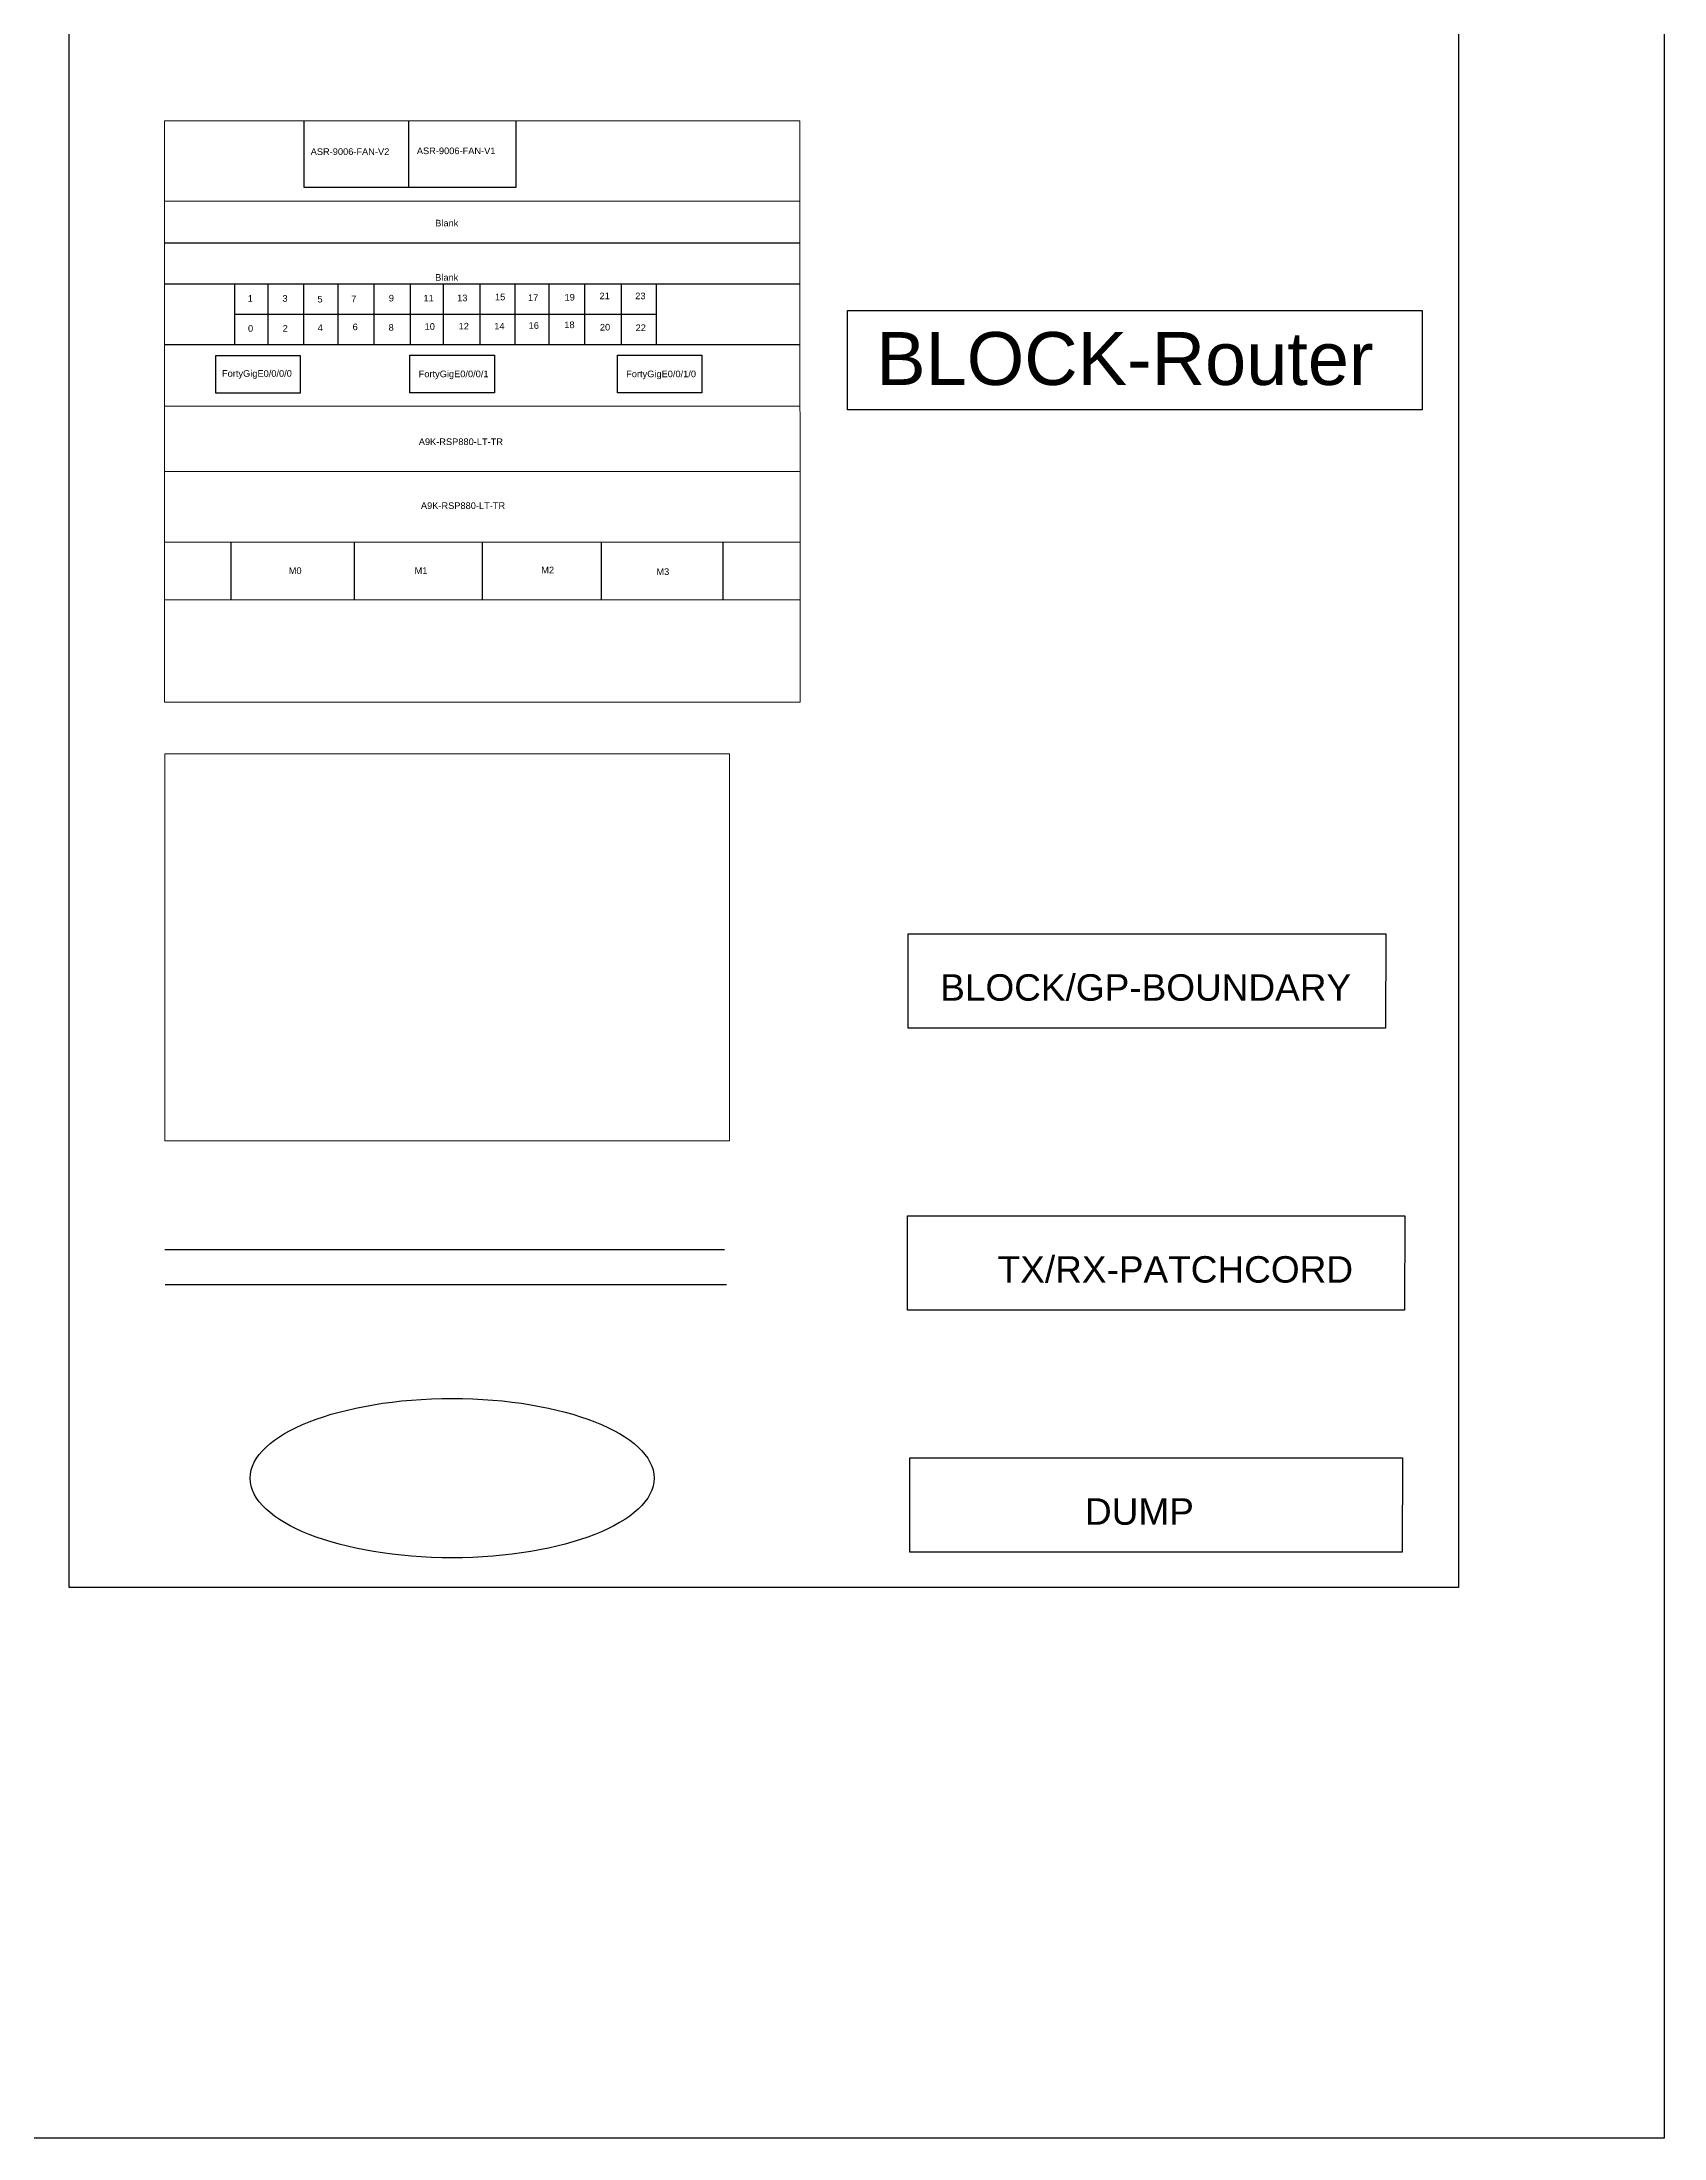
# Model space of a CAD drawing. Header units: millimetres. Extents: x -241534 to -119684, y -43519 to 17569.
# Drawn here: x -134093 to -119684, y -43519 to -24894 of the extents above; entities that cross this region are included whole.
import ezdxf

# ---------------------------------------------------------------- set-up
doc = ezdxf.new("R2010")
doc.units = ezdxf.units.MM
doc.layers.add('TAMPLATE', color=7, linetype='Continuous')
doc.styles.get("Standard").update_dxf_attribs({"font": 'arial.ttf'})

msp = doc.modelspace()

# ---------------------------------------------------------------- linework, layer by layer
for p, q in [((-131766, -25594), (-131766, -26183)), ((-130836, -25594), (-130836, -26183)), ((-129881, -26183), (-129881, -25594)), ((-131766, -26183), (-129881, -26183)), ((-133005, -26308), (-127361, -26307)), ((-133005, -26679), (-127360, -26678)), ((-133005, -27043), (-127360, -27042)), ((-133005, -27140), (-133005, -27140)), ((-132382, -27043), (-132382, -27582)), ((-132087, -27043), (-132087, -27582)), ((-131771, -27043), (-131771, -27582)), ((-131464, -27043), (-131464, -27582)), ((-131144, -27043), (-131144, -27582)), ((-130823, -27043), (-130823, -27582)), ((-130530, -27043), (-130530, -27582)), ((-130205, -27043), (-130205, -27582)), ((-129893, -27043), (-129893, -27582)), ((-129591, -27043), (-129591, -27582)), ((-129275, -27043), (-129275, -27582)), ((-128948, -27043), (-128948, -27582)), ((-128638, -27043), (-128638, -27582)), ((-132382, -27312), (-128638, -27312)), ((-133005, -27582), (-127360, -27582)), ((-133005, -28129), (-127360, -28126)), ((-133005, -28710), (-127360, -28707)), ((-133005, -29339), (-127360, -29337)), ((-132416, -29339), (-132415, -29849)), ((-131320, -29338), (-131319, -29849)), ((-130182, -29338), (-130182, -29849)), ((-129127, -29338), (-129127, -29848)), ((-128046, -29337), (-128046, -29848)), ((-133005, -29850), (-127359, -29848))]:
    msp.add_line(p, q)
at = {"color": 40, "true_color": 0xf8d731}
for p, q in [((-133001, -35625), (-128029, -35625)), ((-132999, -35934), (-128012, -35934))]:
    msp.add_line(p, q, dxfattribs=at)
for points in [[(-241534, 17569), (-119684, 17569), (-119684, -43519), (-241534, -43519)], [(-133852, 2069), (-121511, 2069), (-121511, -38628), (-133852, -38628)], [(-126938, -27279), (-121833, -27279), (-121833, -28162), (-126938, -28162)], [(-132550, -27680), (-131799, -27680), (-131799, -28014), (-132550, -28014)], [(-130825, -27677), (-130074, -27677), (-130074, -28011), (-130825, -28011)], [(-128982, -27677), (-128231, -27677), (-128231, -28011), (-128982, -28011)], [(-126398, -32818), (-122156, -32818), (-122159, -33657), (-126398, -33657)], [(-126406, -35324), (-121987, -35324), (-121990, -36162), (-126406, -36162)], [(-126384, -37475), (-122008, -37475), (-122010, -38313), (-126384, -38313)]]:
    msp.add_lwpolyline(points, close=True)
at = {"lineweight": 15}
msp.add_lwpolyline([(-133005, -25594), (-127361, -25594), (-127359, -30761), (-133005, -30761)], close=True, dxfattribs=at)
at = {"color": 3, "lineweight": 15}
msp.add_lwpolyline([(-133001, -31218), (-127986, -31218), (-127986, -34658), (-133001, -34658)], close=True, dxfattribs=at)
msp.add_ellipse((-130450, -37655), major_axis=(-1794, 0), ratio=0.394446)

# ---------------------------------------------------------------- texts
at = {"attachment_point": 1}
for s, insert, char_height, width in [('A9K-RSP880-LT-TR', (-130746, -28417), 58.79, 784.88), ('A9K-RSP880-LT-TR', (-130727, -28985), 58.79, 784.88), ('M0', (-131901, -29562), 58.8, 876.25), ('M1', (-130783, -29562), 58.8, 876.25), ('M2', (-129658, -29557), 58.8, 876.25), ('M3', (-128635, -29571), 58.8, 876.25)]:
    msp.add_mtext(s, dxfattribs=dict(at, insert=insert, char_height=char_height, width=width))
at = {"layer": 'TAMPLATE', "lineweight": 5}
for s, height, p in [('ASR-9006-FAN-V2', 58.79, (-131706, -25898)), ('ASR-9006-FAN-V1', 58.79, (-130763, -25891)), ('Blank ', 58.8, (-130600, -26533)), ('Blank', 58.8, (-130600, -27016)), ('1', 58.8, (-132265, -27202)), ('3', 58.8, (-131957, -27203)), ('5', 58.8, (-131646, -27209)), ('7', 58.8, (-131346, -27207)), ('9', 58.8, (-131012, -27200)), ('11', 58.8, (-130704, -27200)), ('13', 58.8, (-130405, -27198)), ('15', 58.8, (-130069, -27189)), ('17', 58.8, (-129776, -27196)), ('19', 58.8, (-129451, -27192)), ('21', 58.8, (-129140, -27180)), ('23', 58.8, (-128823, -27180)), ('18', 58.8, (-129453, -27437)), ('0', 58.8, (-132263, -27469)), ('2', 58.8, (-131955, -27469)), ('4', 58.8, (-131644, -27463)), ('6', 58.8, (-131334, -27455)), ('8', 58.8, (-131014, -27460)), ('10', 58.8, (-130694, -27452)), ('12', 58.8, (-130392, -27449)), ('14', 58.8, (-130075, -27449)), ('16', 58.8, (-129770, -27443)), ('20', 58.8, (-129137, -27458)), ('22', 58.8, (-128820, -27463)), ('BLOCK-Router', 470.34, (-126682, -27942)), ('FortyGigE0/0/0/0', 58.79, (-132494, -27869)), ('FortyGigE0/0/0/1', 58.79, (-130747, -27873)), ('FortyGigE0/0/1/0', 58.79, (-128904, -27873)), ('BLOCK/GP-BOUNDARY ', 235.17, (-126114, -33413)), ('TX/RX-PATCHCORD', 235.17, (-125604, -35918)), ('DUMP', 235.2, (-124828, -38069))]:
    msp.add_text(s, height=height, dxfattribs=at).set_placement(p)

doc.saveas('drawing.dxf')
